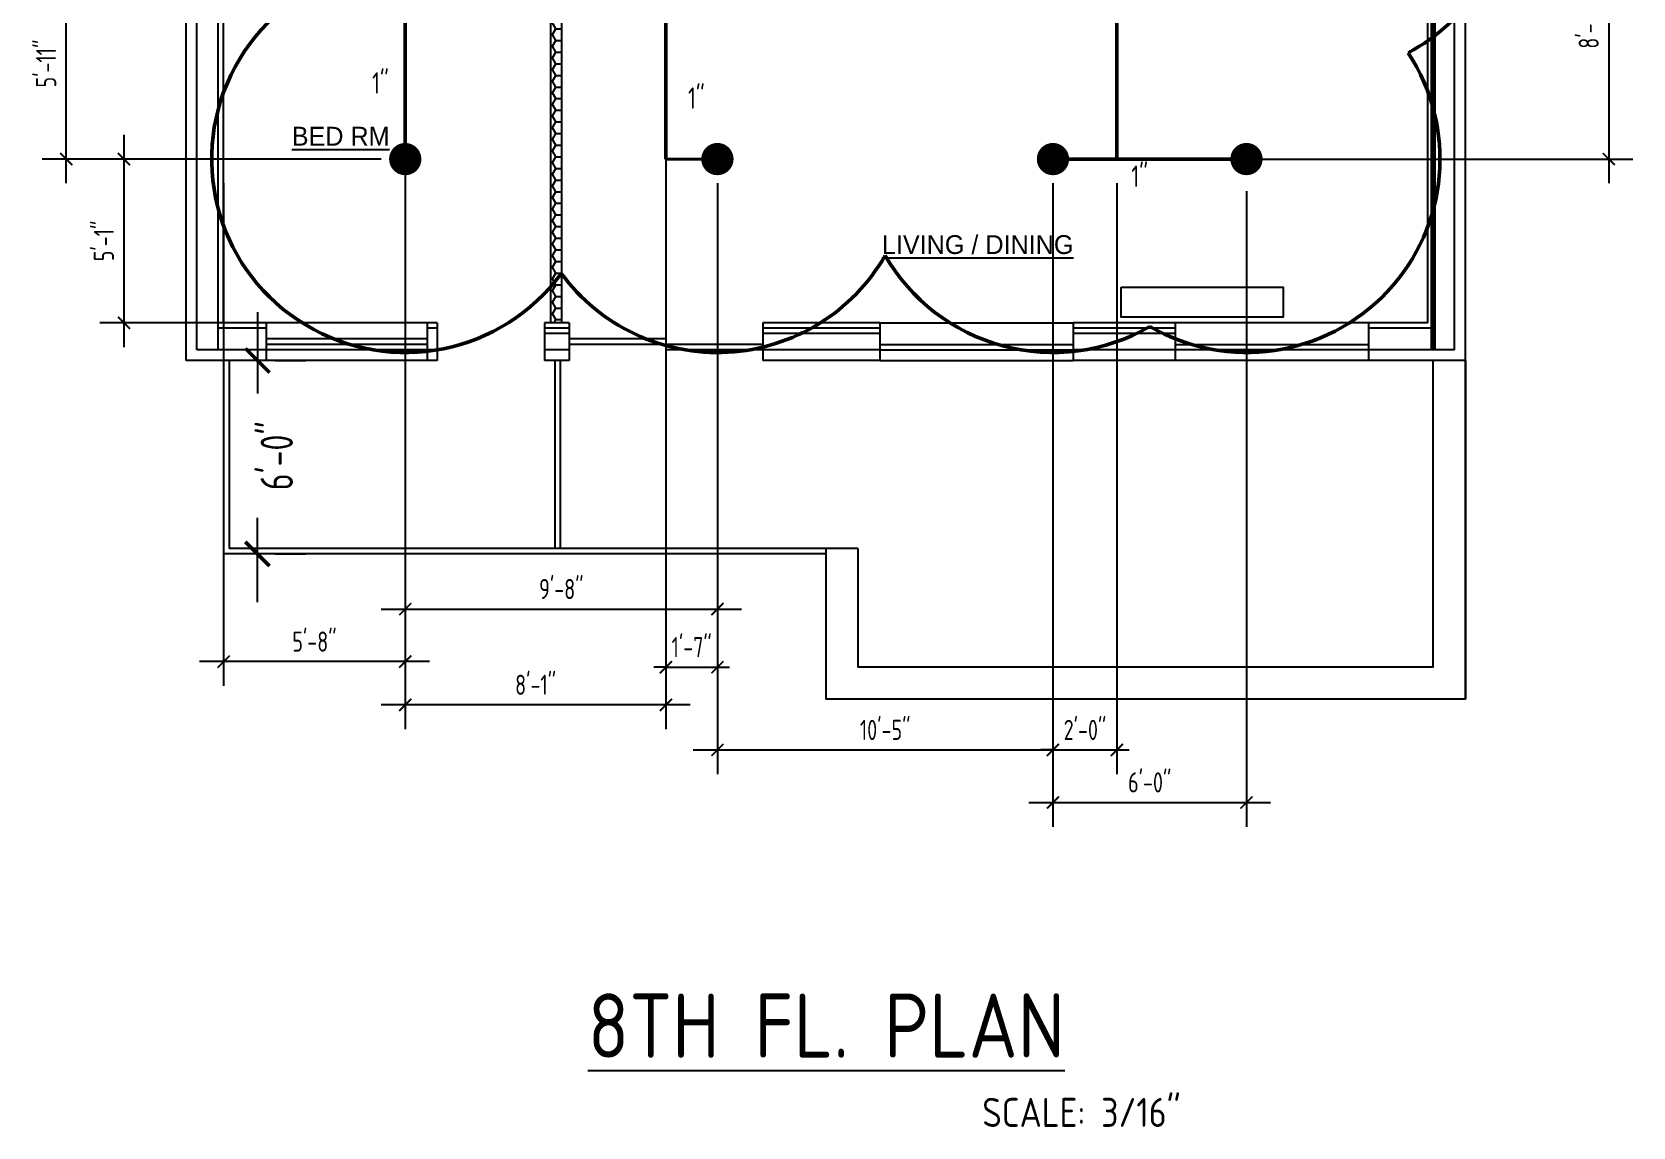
# Model space of a CAD drawing. Header units: inches. Extents: x -7743 to 108965, y 7770 to 27313.
# Drawn here: x 107762 to 108357, y 7778 to 8186 of the extents above; entities that cross this region are included whole.
import ezdxf

# ---------------------------------------------------------------- set-up
doc = ezdxf.new("R2010")
doc.units = ezdxf.units.IN
doc.header["$LTSCALE"] = 192
doc.header["$MEASUREMENT"] = 0
doc.layers.get('0').update_dxf_attribs({"linetype": 'CONTINUOUS'})
doc.layers.get('DEFPOINTS').update_dxf_attribs({"linetype": 'CONTINUOUS'})
for name, color, linetype in [('1DOORS', 1, 'CONTINUOUS'), ('1SAN', 2, 'CONTINUOUS'), ('1wall', 7, 'CONTINUOUS'), ('LIGHT', 2, 'CONTINUOUS'), ('SKY', 6, 'CONTINUOUS')]:
    doc.layers.add(name, color=color, linetype=linetype)
doc.styles.add('AR85', font='architxt', dxfattribs={"width": 0.9, "height": 5})
doc.styles.add('ARCHITEXT', font='architxt.shx')
doc.styles.add('AT7', font='ARCHTITL.SHX', dxfattribs={"height": 7})
doc.styles.get("Standard").update_dxf_attribs({"font": 'architxt.shx', "width": 0.85})
doc.dimstyles.new('DIM192', dxfattribs={"dimscale": 192, "dimtxt": 0.0625, "dimasz": 0.046875, "dimexe": 0.09375, "dimexo": 0.09375, "dimgap": 0.015625, "dimtad": 1, "dimdec": 0, "dimzin": 3, "dimdsep": 46, "dimlunit": 4, "dimtxsty": 'Standard', "dimblk1": 'ARCHTICK', "dimblk2": 'ARCHTICK', "dimsah": 1, "dimcen": 0, "dimdle": 0.09375, "dimclrd": 1, "dimclre": 1, "dimclrt": 1, "dimaunit": 1, "dimadec": 4, "dimazin": 0, "dimtfac": 1, "dimtdec": 0, "dimtix": 1, "dimtmove": 2, "dimatfit": 3, "dimfxl": 1, "dimtolj": 1, "dimtzin": 1, "dimarcsym": 0})
doc.dimstyles.new('DIM96', dxfattribs={"dimscale": 96, "dimtxt": 0.078125, "dimasz": 0.046875, "dimexe": 0.09375, "dimexo": 0.09375, "dimgap": 0.03125, "dimtad": 1, "dimdec": 0, "dimzin": 3, "dimdsep": 46, "dimlunit": 4, "dimtxsty": 'Standard', "dimblk1": 'ARCHTICK', "dimblk2": 'ARCHTICK', "dimsah": 1, "dimcen": 0, "dimdle": 0.09375, "dimadec": 0, "dimazin": 0, "dimtfac": 1, "dimtdec": 0, "dimtix": 1, "dimtmove": 2, "dimatfit": 3, "dimfxl": 1, "dimfrac": 2, "dimtolj": 1, "dimtzin": 1, "dimarcsym": 0})

# ---------------------------------------------------------------- blocks, each defined once
blk = doc.blocks.new('_ARCHTICK')
at = {"color": 0, "linetype": 'ByBlock', "const_width": 0.15}
blk.add_lwpolyline([(-0.5, -0.5), (0.5, 0.5)], dxfattribs=at)
blk = doc.blocks.new('*D46')
at = {"layer": 'DEFPOINTS', "color": 0, "linetype": 'Continuous', "ltscale": 48, "transparency": 16777216}
for p in [(107834.2, 8063.46), (107845.61, 8063.46), (107834.2, 7991.46)]:
    blk.add_point(p, dxfattribs=at)
at = {"layer": 'LIGHT', "color": 1, "linetype": 'Continuous', "lineweight": -2, "ltscale": 48, "transparency": 16777216}
for p, q in [((107845.61, 8081.46), (107845.61, 8051.16)), ((107852.2, 8063.46), (107863.61, 8063.46)), ((107845.61, 7973.46), (107845.61, 8004.84)), ((107852.2, 7991.46), (107863.61, 7991.46))]:
    blk.add_line(p, q, dxfattribs=at)
at = {"layer": 'LIGHT', "color": 1, "linetype": 'Continuous', "lineweight": -2, "ltscale": 48, "transparency": 16777216, "xscale": 9, "yscale": 9, "zscale": 9}
for p, rotation in [((107845.61, 8063.46), 90), ((107845.61, 7991.46), 270)]:
    blk.add_blockref('_ARCHTICK', p, dxfattribs=dict(at, rotation=rotation))
at = {"layer": 'LIGHT', "color": 1, "linetype": 'Continuous', "ltscale": 48, "transparency": 16777216, "insert": (107852.81, 8028), "char_height": 12, "attachment_point": 5, "rotation": 90}
blk.add_mtext('\\A1;6\'-0"', dxfattribs=at)
blk = doc.blocks.new('*D183')
at = {"layer": 'DEFPOINTS', "color": 0, "linetype": 'Continuous', "lineweight": 200, "transparency": 16777216}
for p in [(107833.04, 8138.43), (107900.6, 8138.43), (107833.04, 7951.36)]:
    blk.add_point(p, dxfattribs=at)
at = {"layer": 'LIGHT', "color": 0, "linetype": 'Continuous', "lineweight": -2, "transparency": 16777216}
for p, q in [((107833.04, 8129.43), (107833.04, 7942.36)), ((107900.6, 8129.43), (107900.6, 7942.36)), ((107909.6, 7951.36), (107824.04, 7951.36))]:
    blk.add_line(p, q, dxfattribs=at)
at = {"layer": 'LIGHT', "color": 0, "linetype": 'Continuous', "lineweight": -2, "transparency": 16777216, "xscale": 4.5, "yscale": 4.5, "zscale": 4.5, "rotation": 180}
blk.add_blockref('_ARCHTICK', (107833.04, 7951.36), dxfattribs=at)
at = {"layer": 'LIGHT', "color": 0, "linetype": 'Continuous', "lineweight": -2, "transparency": 16777216, "xscale": 4.5, "yscale": 4.5, "zscale": 4.5}
blk.add_blockref('_ARCHTICK', (107900.6, 7951.36), dxfattribs=at)
at = {"layer": 'LIGHT', "color": 0, "linetype": 'Continuous', "lineweight": 40, "transparency": 16777216, "insert": (107866.82, 7958.82), "char_height": 7.5, "attachment_point": 5}
blk.add_mtext('\\A1;5\'-8"', dxfattribs=at)
blk = doc.blocks.new('*D184')
at = {"layer": 'DEFPOINTS', "color": 0, "linetype": 'Continuous', "lineweight": 200, "transparency": 16777216}
for p in [(107900.6, 8138.43), (108016.75, 8138.43), (108016.75, 7970.92)]:
    blk.add_point(p, dxfattribs=at)
at = {"layer": 'LIGHT', "color": 0, "linetype": 'Continuous', "lineweight": -2, "transparency": 16777216}
for p, q in [((107900.6, 8129.43), (107900.6, 7961.92)), ((108016.75, 8129.43), (108016.75, 7961.92)), ((107891.6, 7970.92), (108025.75, 7970.92))]:
    blk.add_line(p, q, dxfattribs=at)
at = {"layer": 'LIGHT', "color": 0, "linetype": 'Continuous', "lineweight": -2, "transparency": 16777216, "xscale": 4.5, "yscale": 4.5, "zscale": 4.5, "rotation": 180}
blk.add_blockref('_ARCHTICK', (107900.6, 7970.92), dxfattribs=at)
at = {"layer": 'LIGHT', "color": 0, "linetype": 'Continuous', "lineweight": -2, "transparency": 16777216, "xscale": 4.5, "yscale": 4.5, "zscale": 4.5}
blk.add_blockref('_ARCHTICK', (108016.75, 7970.92), dxfattribs=at)
at = {"layer": 'LIGHT', "color": 0, "linetype": 'Continuous', "lineweight": 40, "transparency": 16777216, "insert": (107958.68, 7978.39), "char_height": 7.5, "attachment_point": 5}
blk.add_mtext('\\A1;9\'-8"', dxfattribs=at)
blk = doc.blocks.new('*D185')
at = {"layer": 'DEFPOINTS', "color": 0, "linetype": 'Continuous', "lineweight": 200, "transparency": 16777216}
for p in [(108016.75, 8138.43), (108141.59, 8138.43), (108141.59, 7918.49)]:
    blk.add_point(p, dxfattribs=at)
at = {"layer": 'LIGHT', "color": 0, "linetype": 'Continuous', "lineweight": -2, "transparency": 16777216}
for p, q in [((108016.75, 8129.43), (108016.75, 7909.49)), ((108141.59, 8129.43), (108141.59, 7909.49)), ((108007.75, 7918.49), (108150.59, 7918.49))]:
    blk.add_line(p, q, dxfattribs=at)
at = {"layer": 'LIGHT', "color": 0, "linetype": 'Continuous', "lineweight": -2, "transparency": 16777216, "xscale": 4.5, "yscale": 4.5, "zscale": 4.5, "rotation": 180}
blk.add_blockref('_ARCHTICK', (108016.75, 7918.49), dxfattribs=at)
at = {"layer": 'LIGHT', "color": 0, "linetype": 'Continuous', "lineweight": -2, "transparency": 16777216, "xscale": 4.5, "yscale": 4.5, "zscale": 4.5}
blk.add_blockref('_ARCHTICK', (108141.59, 7918.49), dxfattribs=at)
at = {"layer": 'LIGHT', "color": 0, "linetype": 'Continuous', "lineweight": 40, "transparency": 16777216, "insert": (108079.17, 7925.95), "char_height": 7.5, "attachment_point": 5}
blk.add_mtext('\\A1;10\'-5"', dxfattribs=at)
blk = doc.blocks.new('*D186')
at = {"layer": 'DEFPOINTS', "color": 0, "linetype": 'Continuous', "lineweight": 200, "transparency": 16777216}
for p in [(108141.59, 8135.43), (108213.59, 8135.43), (108213.59, 7898.93)]:
    blk.add_point(p, dxfattribs=at)
at = {"layer": 'LIGHT', "color": 0, "linetype": 'Continuous', "lineweight": -2, "transparency": 16777216}
for p, q in [((108141.59, 8126.43), (108141.59, 7889.93)), ((108213.59, 8126.43), (108213.59, 7889.93)), ((108132.59, 7898.93), (108222.59, 7898.93))]:
    blk.add_line(p, q, dxfattribs=at)
at = {"layer": 'LIGHT', "color": 0, "linetype": 'Continuous', "lineweight": -2, "transparency": 16777216, "xscale": 4.5, "yscale": 4.5, "zscale": 4.5, "rotation": 180}
blk.add_blockref('_ARCHTICK', (108141.59, 7898.93), dxfattribs=at)
at = {"layer": 'LIGHT', "color": 0, "linetype": 'Continuous', "lineweight": -2, "transparency": 16777216, "xscale": 4.5, "yscale": 4.5, "zscale": 4.5}
blk.add_blockref('_ARCHTICK', (108213.59, 7898.93), dxfattribs=at)
at = {"layer": 'LIGHT', "color": 0, "linetype": 'Continuous', "lineweight": 40, "transparency": 16777216, "insert": (108177.59, 7906.4), "char_height": 7.5, "attachment_point": 5}
blk.add_mtext('\\A1;6\'-0"', dxfattribs=at)
blk = doc.blocks.new('*D192')
at = {"layer": 'DEFPOINTS', "color": 0, "linetype": 'Continuous', "lineweight": 200, "transparency": 16777216}
for p in [(107900.6, 8209.57), (107997.59, 8210.43), (107900.6, 7935.28)]:
    blk.add_point(p, dxfattribs=at)
at = {"layer": 'LIGHT', "color": 0, "linetype": 'Continuous', "lineweight": -2, "transparency": 16777216}
for p, q in [((107900.6, 8200.57), (107900.6, 7926.28)), ((107997.59, 8201.43), (107997.59, 7926.28)), ((108006.59, 7935.28), (107891.6, 7935.28))]:
    blk.add_line(p, q, dxfattribs=at)
at = {"layer": 'LIGHT', "color": 0, "linetype": 'Continuous', "lineweight": -2, "transparency": 16777216, "xscale": 4.5, "yscale": 4.5, "zscale": 4.5, "rotation": 180}
blk.add_blockref('_ARCHTICK', (107900.6, 7935.28), dxfattribs=at)
at = {"layer": 'LIGHT', "color": 0, "linetype": 'Continuous', "lineweight": -2, "transparency": 16777216, "xscale": 4.5, "yscale": 4.5, "zscale": 4.5}
blk.add_blockref('_ARCHTICK', (107997.59, 7935.28), dxfattribs=at)
at = {"layer": 'LIGHT', "color": 0, "linetype": 'Continuous', "lineweight": 40, "transparency": 16777216, "insert": (107949.09, 7942.75), "char_height": 7.5, "attachment_point": 5}
blk.add_mtext('\\A1;8\'-1"', dxfattribs=at)
blk = doc.blocks.new('*D193')
at = {"layer": 'DEFPOINTS', "color": 0, "linetype": 'Continuous', "lineweight": 200, "transparency": 16777216}
for p in [(107774.45, 8209.57), (107900.6, 8209.57), (107900.6, 8138.43)]:
    blk.add_point(p, dxfattribs=at)
at = {"layer": 'LIGHT', "color": 0, "linetype": 'Continuous', "lineweight": -2, "transparency": 16777216}
for p, q in [((107774.45, 8129.43), (107774.45, 8218.57)), ((107891.6, 8209.57), (107765.45, 8209.57)), ((107891.6, 8138.43), (107765.45, 8138.43))]:
    blk.add_line(p, q, dxfattribs=at)
at = {"layer": 'LIGHT', "color": 0, "linetype": 'Continuous', "lineweight": -2, "transparency": 16777216, "xscale": 4.5, "yscale": 4.5, "zscale": 4.5}
for p, rotation in [((107774.45, 8209.57), 90), ((107774.45, 8138.43), 270)]:
    blk.add_blockref('_ARCHTICK', p, dxfattribs=dict(at, rotation=rotation))
at = {"layer": 'LIGHT', "color": 0, "linetype": 'Continuous', "lineweight": 40, "transparency": 16777216, "insert": (107766.98, 8174), "char_height": 7.5, "attachment_point": 5, "rotation": 90}
blk.add_mtext('\\A1;5\'-11"', dxfattribs=at)
blk = doc.blocks.new('*D194')
at = {"layer": 'DEFPOINTS', "color": 0, "linetype": 'Continuous', "lineweight": 200, "transparency": 16777216}
for p in [(107900.6, 8138.43), (107795.95, 8077.46), (107900.6, 8077.46)]:
    blk.add_point(p, dxfattribs=at)
at = {"layer": 'LIGHT', "color": 0, "linetype": 'Continuous', "lineweight": -2, "transparency": 16777216}
for p, q in [((107795.95, 8147.43), (107795.95, 8068.46)), ((107891.6, 8138.43), (107786.95, 8138.43)), ((107891.6, 8077.46), (107786.95, 8077.46))]:
    blk.add_line(p, q, dxfattribs=at)
at = {"layer": 'LIGHT', "color": 0, "linetype": 'Continuous', "lineweight": -2, "transparency": 16777216, "xscale": 4.5, "yscale": 4.5, "zscale": 4.5}
for p, rotation in [((107795.95, 8138.43), 90), ((107795.95, 8077.46), 270)]:
    blk.add_blockref('_ARCHTICK', p, dxfattribs=dict(at, rotation=rotation))
at = {"layer": 'LIGHT', "color": 0, "linetype": 'Continuous', "lineweight": 40, "transparency": 16777216, "insert": (107788.48, 8107.95), "char_height": 7.5, "attachment_point": 5, "rotation": 90}
blk.add_mtext('\\A1;5\'-1"', dxfattribs=at)
blk = doc.blocks.new('*D202')
at = {"layer": 'DEFPOINTS', "color": 0, "linetype": 'Continuous', "lineweight": 40, "transparency": 16777216}
for p in [(107997.59, 8138.43), (108016.75, 8138.43), (108016.75, 7949.28)]:
    blk.add_point(p, dxfattribs=at)
at = {"layer": 'LIGHT', "color": 0, "linetype": 'Continuous', "lineweight": -2, "transparency": 16777216}
for p, q in [((107997.59, 8129.43), (107997.59, 7940.28)), ((108016.75, 8129.43), (108016.75, 7940.28)), ((107997.59, 7949.28), (107993.09, 7949.28)), ((107997.59, 7949.28), (108016.75, 7949.28)), ((108016.75, 7949.28), (108021.25, 7949.28))]:
    blk.add_line(p, q, dxfattribs=at)
at = {"layer": 'LIGHT', "color": 0, "linetype": 'Continuous', "lineweight": -2, "transparency": 16777216, "xscale": 4.5, "yscale": 4.5, "zscale": 4.5}
blk.add_blockref('_ARCHTICK', (107997.59, 7949.28), dxfattribs=at)
at = {"layer": 'LIGHT', "color": 0, "linetype": 'Continuous', "lineweight": -2, "transparency": 16777216, "xscale": 4.5, "yscale": 4.5, "zscale": 4.5, "rotation": 180}
blk.add_blockref('_ARCHTICK', (108016.75, 7949.28), dxfattribs=at)
at = {"layer": 'LIGHT', "color": 0, "linetype": 'Continuous', "lineweight": 40, "transparency": 16777216, "insert": (108007.17, 7956.75), "char_height": 7.5, "attachment_point": 5}
blk.add_mtext('\\A1;1\'-7"', dxfattribs=at)
blk = doc.blocks.new('*D207')
at = {"layer": 'DEFPOINTS', "color": 0, "linetype": 'Continuous', "lineweight": 40, "transparency": 16777216}
for p in [(108165.42, 8235.84), (108165.42, 8138.43), (108348.4, 8138.43)]:
    blk.add_point(p, dxfattribs=at)
at = {"layer": 'LIGHT', "color": 0, "linetype": 'Continuous', "lineweight": -2, "transparency": 16777216}
for p, q in [((108348.4, 8244.84), (108348.4, 8129.43)), ((108174.42, 8235.84), (108357.4, 8235.84)), ((108174.42, 8138.43), (108357.4, 8138.43))]:
    blk.add_line(p, q, dxfattribs=at)
at = {"layer": 'LIGHT', "color": 0, "linetype": 'Continuous', "lineweight": -2, "transparency": 16777216, "xscale": 4.5, "yscale": 4.5, "zscale": 4.5}
for p, rotation in [((108348.4, 8235.84), 90), ((108348.4, 8138.43), 270)]:
    blk.add_blockref('_ARCHTICK', p, dxfattribs=dict(at, rotation=rotation))
at = {"layer": 'LIGHT', "color": 0, "linetype": 'Continuous', "lineweight": 40, "transparency": 16777216, "insert": (108340.94, 8187.14), "char_height": 7.5, "attachment_point": 5, "rotation": 90}
blk.add_mtext('\\A1;8\'-1"', dxfattribs=at)
blk = doc.blocks.new('*D221')
at = {"layer": 'DEFPOINTS', "color": 0, "linetype": 'Continuous', "lineweight": 40, "transparency": 16777216}
for p in [(108141.59, 8138.43), (108165.42, 8138.43), (108165.42, 7918.49)]:
    blk.add_point(p, dxfattribs=at)
at = {"layer": 'LIGHT', "color": 0, "linetype": 'Continuous', "lineweight": -2, "transparency": 16777216}
for p, q in [((108141.59, 8129.43), (108141.59, 7909.49)), ((108165.42, 8129.43), (108165.42, 7909.49)), ((108141.59, 7918.49), (108137.09, 7918.49)), ((108141.59, 7918.49), (108165.42, 7918.49)), ((108165.42, 7918.49), (108169.92, 7918.49))]:
    blk.add_line(p, q, dxfattribs=at)
at = {"layer": 'LIGHT', "color": 0, "linetype": 'Continuous', "lineweight": -2, "transparency": 16777216, "xscale": 4.5, "yscale": 4.5, "zscale": 4.5}
blk.add_blockref('_ARCHTICK', (108141.59, 7918.49), dxfattribs=at)
at = {"layer": 'LIGHT', "color": 0, "linetype": 'Continuous', "lineweight": -2, "transparency": 16777216, "xscale": 4.5, "yscale": 4.5, "zscale": 4.5, "rotation": 180}
blk.add_blockref('_ARCHTICK', (108165.42, 7918.49), dxfattribs=at)
at = {"layer": 'LIGHT', "color": 0, "linetype": 'Continuous', "lineweight": 40, "transparency": 16777216, "insert": (108153.51, 7925.95), "char_height": 7.5, "attachment_point": 5}
blk.add_mtext('\\A1;2\'-0"', dxfattribs=at)

msp = doc.modelspace()

# ---------------------------------------------------------------- hatches: boundary and pattern name
at = {"layer": '1DOORS'}
h = msp.add_hatch(dxfattribs=at)
h.set_pattern_fill('HONEY,_O', color=256, scale=20)
h.set_pattern_definition([(0, (-43663.3238, 40099.9424), (3.75, 2.1650635), [2.5, -5]), (120, (-43663.3238, 40099.9424), (-3.749999992, 2.165063514), [2.5, -5]), (60, (-43663.3238, 40099.9424), (8e-09, 4.330127014), [-5, 2.5])])
h.paths.add_polyline_path([(107958.69, 8213.57), (107954.69, 8213.57), (107954.68, 8077.46), (107958.68, 8077.46)])

# ---------------------------------------------------------------- linework, layer by layer
at = {"layer": '1DOORS', "color": 1, "lineweight": 100}
msp.add_line((108283.04, 8067.46), (108283.04, 8599.46), dxfattribs=at)
at = {"layer": '1DOORS'}
for p, q in [((108291.04, 8067.46), (108291.04, 8599.46)), ((107908.8, 8077.46), (107848.8, 8077.46)), ((108259.04, 8077.46), (108187.04, 8077.46)), ((107908.8, 8071.46), (107848.8, 8071.46)), ((107908.8, 8069.46), (107848.8, 8069.46)), ((107908.8, 8067.46), (107848.8, 8067.46)), ((107908.8, 8063.46), (107848.8, 8063.46)), ((108259.04, 8063.46), (108187.04, 8063.46))]:
    msp.add_line(p, q, dxfattribs=at)
at = {"layer": '1SAN', "color": 1}
for p, q in [((107823.04, 8067.46), (107823.04, 8243.62)), ((107831.04, 8067.46), (107831.04, 8243.62)), ((107848.8, 8075.46), (107831.04, 8075.46)), ((107912.47, 8075.46), (107908.8, 8075.46)), ((107961.59, 8075.46), (107952.47, 8075.46)), ((107961.59, 8073.46), (107952.47, 8073.46)), ((107997.59, 8071.46), (107961.59, 8071.46)), ((108042.75, 8075.46), (108033.59, 8075.46)), ((108077.14, 8075.46), (108033.59, 8075.46)), ((108077.14, 8073.46), (108033.59, 8073.46)), ((108187.04, 8075.46), (108149.14, 8075.46)), ((108187.04, 8073.46), (108149.14, 8073.46)), ((108283.04, 8075.46), (108259.04, 8075.46)), ((107848.8, 8067.46), (107823.04, 8067.46)), ((107912.47, 8067.46), (107908.8, 8067.46)), ((107961.59, 8067.46), (107952.47, 8067.46)), ((108033.59, 8069.46), (107961.59, 8069.46)), ((108033.59, 8067.46), (107997.59, 8067.46)), ((108077.14, 8067.46), (108033.59, 8067.46)), ((108291.04, 8067.46), (108149.14, 8067.46)), ((107833.04, 8063.46), (107833.04, 7991.46)), ((107956.42, 7993.46), (107956.42, 8063.46)), ((107958.42, 7993.46), (107958.42, 8063.46)), ((108057.04, 7991.46), (107833.04, 7991.46))]:
    msp.add_line(p, q, dxfattribs=at)
at = {"layer": '1wall'}
for p, q in [((108295.04, 8063.46), (108295.04, 8603.46)), ((107819.04, 8063.46), (107819.04, 8245.77)), ((107833.04, 8077.46), (107833.04, 8245.77)), ((107954.69, 8213.57), (107954.68, 8077.46)), ((107958.69, 8213.57), (107958.68, 8077.46)), ((108281.04, 8077.46), (108281.04, 8197.97)), ((107848.8, 8077.46), (107833.04, 8077.46)), ((107848.8, 8077.46), (107848.8, 8063.46)), ((107912.47, 8077.46), (107908.8, 8077.46)), ((107908.8, 8077.46), (107908.8, 8063.46)), ((107912.47, 8077.46), (107912.47, 8063.46)), ((107961.59, 8077.46), (107952.47, 8077.46)), ((107952.47, 8077.46), (107952.47, 8063.46)), ((107961.59, 8077.46), (107961.59, 8063.46)), ((108042.75, 8077.46), (108033.59, 8077.46)), ((108033.59, 8077.46), (108033.59, 8063.46)), ((108042.75, 8077.46), (108037.04, 8077.46)), ((108077.14, 8077.46), (108042.75, 8077.46)), ((108077.14, 8077.46), (108077.14, 8063.46)), ((108077.14, 8077.46), (108077.14, 8063.46)), ((108187.04, 8077.46), (108149.14, 8077.46)), ((108149.14, 8077.46), (108149.14, 8063.46)), ((108149.14, 8077.46), (108149.14, 8063.46)), ((108149.14, 8077.46), (108149.14, 8063.46)), ((108149.14, 8077.46), (108149.14, 8063.46)), ((108187.04, 8077.46), (108187.04, 8063.46)), ((108187.04, 8077.46), (108187.04, 8063.46)), ((108281.04, 8077.46), (108259.04, 8077.46)), ((108259.04, 8077.46), (108259.04, 8063.46)), ((108259.04, 8077.46), (108259.04, 8063.46)), ((108259.04, 8077.46), (108259.04, 8063.46)), ((108259.04, 8077.46), (108259.04, 8063.46)), ((107997.59, 8071.46), (107997.59, 8067.46)), ((107848.8, 8063.46), (107819.04, 8063.46)), ((107912.47, 8063.46), (107908.8, 8063.46)), ((107961.59, 8063.46), (107952.47, 8063.46)), ((108042.75, 8063.46), (108033.59, 8063.46)), ((108077.14, 8063.46), (108042.75, 8063.46)), ((108187.04, 8063.46), (108149.14, 8063.46)), ((108295.04, 8063.46), (108259.04, 8063.46))]:
    msp.add_line(p, q, dxfattribs=at)
at = {"layer": 'LIGHT', "color": 98, "linetype": 'Continuous', "lineweight": 50}
for p, q in [((107997.59, 8138.43), (107997.59, 8589.46)), ((108165.42, 8138.43), (108165.42, 8456.96)), ((107900.6, 8138.43), (107900.6, 8451.17)), ((108141.59, 8138.43), (108213.59, 8138.43))]:
    msp.add_line(p, q, dxfattribs=at)
at = {"layer": 'LIGHT', "color": 98, "linetype": 'Continuous', "lineweight": 40}
msp.add_line((107997.59, 8138.43), (108019.75, 8138.43), dxfattribs=at)
at = {"layer": 'LIGHT', "color": 1, "linetype": 'Continuous', "ltscale": 48}
for p, q in [((108077.14, 8077.46), (108149.14, 8077.46)), ((108077.14, 8069.46), (108149.14, 8069.46)), ((108077.14, 8067.46), (108149.14, 8067.46)), ((108187.04, 8069.46), (108259.04, 8069.46)), ((108077.14, 8063.46), (108149.14, 8063.46))]:
    msp.add_line(p, q, dxfattribs=at)
at = {"layer": 'LIGHT', "color": 116, "linetype": 'Continuous', "lineweight": 35, "true_color": 0x136734}
msp.add_line((108281.04, 8077.46), (108281.04, 8077.46), dxfattribs=at)
at = {"layer": 'LIGHT', "linetype": 'Continuous', "ltscale": 48}
for p in [(107835.04, 8063.46), (108069.04, 7993.46)]:
    msp.add_line(p, (107835.04, 7993.46), dxfattribs=at)
at = {"layer": 'LIGHT', "color": 6, "linetype": 'Continuous', "lineweight": 35, "const_width": 6}
for points in [[(107897.6, 8138.43, 1), (107903.6, 8138.43, 1)], [(108013.75, 8138.43, 1), (108019.75, 8138.43, 1)], [(108138.59, 8138.43, 1), (108144.59, 8138.43, 1)], [(108210.59, 8138.43, 1), (108216.59, 8138.43, 1)]]:
    msp.add_lwpolyline(points, format="xyb", close=True, dxfattribs=at)
at = {"layer": 'LIGHT', "color": 1, "linetype": 'Continuous', "ltscale": 48}
msp.add_lwpolyline([(108167, 8090.76), (108227.27, 8090.76), (108227.27, 8079.53), (108167, 8079.53)], close=True, dxfattribs=at)
at = {"layer": 'LIGHT', "linetype": 'Continuous', "ltscale": 48}
for points in [[(108057.04, 7993.46), (108057.04, 7937.46), (108295.04, 7937.46), (108295.04, 8063.46)], [(108069.04, 7993.46), (108069.04, 7949.46), (108283.04, 7949.46), (108283.04, 8063.46)], [(108295.04, 8063.46), (108295.04, 7937.46)]]:
    msp.add_lwpolyline(points, dxfattribs=at)
at = {"layer": 'LIGHT', "color": 159, "linetype": 'Continuous', "lineweight": 50, "true_color": 0x22346e}
for centre, start, end in [((108240.03, 8241.6), 297.9279, 53.31234), ((107900.6, 8138.43), 69.56968, 323.76814), ((108213.59, 8138.43), 240, 33.33046), ((108016.75, 8138.43), 216.23186, 330.10177), ((108141.59, 8138.43), 209.89823, 300)]:
    msp.add_arc(centre, 72, start, end, dxfattribs=at)

# ---------------------------------------------------------------- texts
at = {"layer": '1SAN', "style": 'ARCHITEXT'}
msp.add_text('SCALE: 3/16"', height=10.8, dxfattribs=at).set_placement((108115.29, 7778.16))
at = {"layer": 'LIGHT', "color": 251, "linetype": 'Continuous', "lineweight": 40, "true_color": 0x636466, "width": 0.85}
for p in [(107888.28, 8162.74), (108005.81, 8157.14), (108170.76, 8128.03)]:
    msp.add_text('1"', height=8, dxfattribs=at).set_placement(p)
at = {"layer": 'LIGHT', "linetype": 'Continuous', "ltscale": 48, "style": 'AT7'}
for s, p in [('%%uBED RM', (107858.38, 8143.45)), ('%%ULIVING / DINING', (108077.96, 8103.1))]:
    msp.add_text(s, height=7, rotation=0, dxfattribs=at).set_placement(p)
at = {"layer": 'SKY', "color": 3, "style": 'AR85'}
msp.add_text('%%U8TH FL. PLAN', height=23.8978, dxfattribs=at).set_placement((107968.55, 7803.93))

# ---------------------------------------------------------------- dimensions: what is measured, and where the dimension line sits
at = {"layer": 'LIGHT', "color": 27, "linetype": 'Continuous', "lineweight": 40}
for base, p1, p2, picture, middle in [((108348.4, 8138.43), (108165.42, 8235.84), (108165.42, 8138.43), '*D207', (108340.94, 8187.14)), ((107774.45, 8209.57), (107900.6, 8138.43), (107900.6, 8209.57), '*D193', (107766.98, 8174)), ((107795.95, 8077.46), (107900.6, 8138.43), (107900.6, 8077.46), '*D194', (107788.48, 8107.95))]:
    dim = msp.add_linear_dim(base=base, p1=p1, p2=p2, angle=90, dimstyle='DIM96', dxfattribs=at)
    dim.commit()
    dim.dimension.update_dxf_attribs({"geometry": picture, "text_midpoint": middle})
for base, p1, p2, picture, middle in [((107900.6, 7935.28), (107997.59, 8210.43), (107900.6, 8209.57), '*D192', (107949.09, 7942.75)), ((107833.04, 7951.36), (107900.6, 8138.43), (107833.04, 8138.43), '*D183', (107866.82, 7958.82)), ((108016.75, 7970.92), (107900.6, 8138.43), (108016.75, 8138.43), '*D184', (107958.68, 7978.39)), ((108016.75, 7949.28), (107997.59, 8138.43), (108016.75, 8138.43), '*D202', (108007.17, 7956.75)), ((108141.59, 7918.49), (108016.75, 8138.43), (108141.59, 8138.43), '*D185', (108079.17, 7925.95)), ((108165.42, 7918.49), (108141.59, 8138.43), (108165.42, 8138.43), '*D221', (108153.51, 7925.95)), ((108213.59, 7898.93), (108141.59, 8135.43), (108213.59, 8135.43), '*D186', (108177.59, 7906.4))]:
    dim = msp.add_linear_dim(base=base, p1=p1, p2=p2, dimstyle='DIM96', dxfattribs=at)
    dim.commit()
    dim.dimension.update_dxf_attribs({"geometry": picture, "text_midpoint": middle})
at = {"layer": 'LIGHT', "linetype": 'Continuous', "ltscale": 48}
dim = msp.add_linear_dim(base=(107845.61, 8063.46), p1=(107834.2, 7991.46), p2=(107834.2, 8063.46), angle=270, dimstyle='DIM192', dxfattribs=at)
dim.commit()
dim.dimension.update_dxf_attribs({"geometry": '*D46', "text_midpoint": (107852.81, 8028), "dimtype": 160})

doc.saveas('drawing.dxf')
